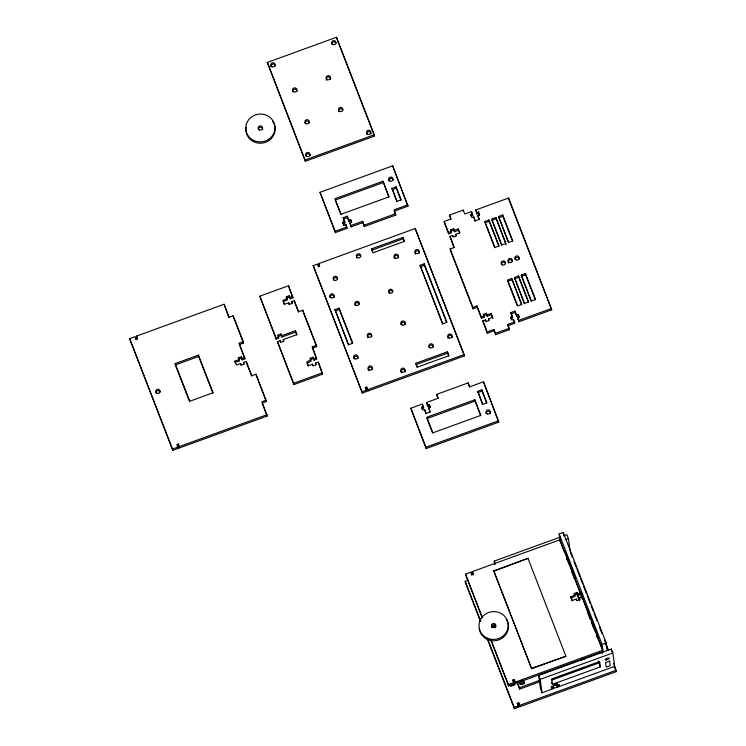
<?xml version="1.0" encoding="UTF-8"?>
<svg xmlns="http://www.w3.org/2000/svg" width="746" height="746" viewBox="0 0 746 746"><rect width="100%" height="100%" fill="white"/><g stroke="black" fill="none" stroke-linecap="round" stroke-linejoin="round"><path stroke-width="1.12" d="M281.718 335.7L295.425 330.711L295.603 332.054L281.895 337.043L281.055 334.012L278.044 335.103L278.883 338.143L276.141 339.141L259.795 296.209L288.581 285.737L292.917 297.757L290.157 298.754L289.317 295.724L286.296 296.824L286.958 298.512L283.004 300.377L284.524 304.275L288.637 302.773L289.289 304.461L292.311 303.37L291.649 301.682L294.39 300.685L298.68 311.725L302.792 310.233L316.425 345.314L316.612 346.657L312.499 348.158L316.407 358.201M286.958 298.512L287.135 299.855L283.191 301.72L284.329 304.638M316.425 345.314L312.322 346.815L316.798 359.199L314.029 360.206L313.189 357.175L310.177 358.267L310.83 359.964L306.886 361.819L308.396 365.717L312.509 364.225L313.171 365.913L316.183 364.813L315.53 363.125L318.272 362.127L322.598 374.147L293.812 384.619L277.475 341.696L280.216 340.698L280.869 342.386L283.89 341.286L283.228 339.598L296.936 334.609L295.425 330.711M267.348 62.431L336.437 37.3L374.305 134.756L374.492 136.098L305.403 161.239L267.348 62.431L305.403 161.239M305.226 159.896L374.305 134.756M348.792 220.079L350.573 219.436L350.76 220.779L348.979 221.422L347.282 216.181L343.169 217.683L344.68 221.581L342.899 222.224L344.009 225.087L345.79 224.434L346.983 228.379L335.336 232.621L320.006 192.291L392.648 165.854L407.987 206.185L394.28 211.174L395.79 215.072L364.262 226.542L362.565 221.301L350.918 225.544L351.096 226.887L362.752 222.644M382.987 181.241L335.01 198.697L341.071 214.288L389.039 196.832L382.987 181.241L388.825 197.14M383.164 182.584L335.196 200.04L340.847 214.596M392.004 188.346L396.117 186.845L401.161 199.844L397.049 201.336L392.004 188.346L396.816 201.597M392.182 189.689L396.294 188.188L396.117 186.845M343.822 225.478L343.085 223.567L344.866 222.923L343.346 219.026L347.459 217.524L347.282 216.181M351.096 226.887L349.902 222.942L351.683 222.289L350.573 219.436M335.336 232.621L335.15 231.279L346.806 227.036M407.801 204.842L394.093 209.831L395.79 215.072M364.262 226.542L364.085 225.199L395.604 213.729M450.845 219.333L449.521 215.072L463.229 210.083L464.749 213.981L471.603 211.491L472.796 215.426L471.015 216.079L470.829 214.736L472.61 214.083M313.208 265.641L317.32 264.149L318.337 266.742L319.708 266.247L318.691 263.646L415.196 228.537L464.171 354.583L464.357 355.926L367.862 391.035L366.668 387.099L365.298 387.594L366.491 391.538L362.379 393.03L313.208 265.641L362.379 393.03M454.23 230.411L458.342 228.919L458.529 230.262L454.417 231.754L453.577 228.724L450.565 229.824L451.405 232.855L448.663 233.852L444.364 222.802L444.187 221.459L451.041 218.97L449.521 215.072M476.908 213.934L476.722 212.591L478.503 211.939L478.69 213.281L476.908 213.934L475.715 209.99L508.613 198.026L551.714 309.823L518.815 321.787L517.621 317.843L519.403 317.199L518.293 314.336L516.512 314.989L516.698 316.332L518.479 315.679L518.293 314.336M371.471 248.894L402.999 237.424L404.519 241.322L372.991 252.791L371.471 248.894L371.657 250.236L403.185 238.767L402.999 237.424M243.718 363.759L243.541 362.416L246.283 361.418L251.831 375.714L255.943 374.222L266.042 400.21L261.93 401.702L267.161 416.044L179.572 447.908L178.378 443.973L177.007 444.467L178.201 448.411L172.718 450.407L129.618 338.609L135.101 336.614L136.108 339.216L137.478 338.712L136.471 336.11L224.061 304.247L229.106 317.236L233.218 315.745L243.317 341.733L243.504 343.076L239.391 344.568L239.205 343.225L243.317 341.733M478.503 211.939L479.613 214.801L477.832 215.445L479.342 219.343L475.23 220.844L473.719 216.946L471.938 217.59L470.829 214.736M453.577 228.724L453.764 230.066L450.743 231.167L450.565 229.824M448.663 233.852L448.477 232.51L451.218 231.512M484.872 221.487L488.984 219.995L499.083 245.984L494.971 247.476L484.872 221.487L485.059 222.83L489.171 221.338L488.984 219.995M495.838 217.496L491.726 218.998L501.825 244.986L505.937 243.485L495.838 217.496L506.124 244.828M498.58 216.499L502.692 215.007L512.791 240.995L508.679 242.487L498.58 216.499L508.026 241.667M496.025 218.839L491.912 220.34L501.592 245.248M498.766 217.841L502.879 216.349L502.692 215.007M454.081 247.793L449.987 236.407L452.729 235.41L453.391 237.097L456.403 235.997L455.75 234.309L459.862 232.817L458.342 228.919M287.135 299.855L286.483 298.167L289.495 297.067L289.317 295.724M289.97 297.412L292.73 296.414M473.076 308.769L472.889 307.427L477.002 305.925L477.188 307.268L473.076 308.769L450.351 250.292L450.174 248.95L454.286 247.448L449.987 236.407M420.101 265.315L424.213 263.823L446.938 322.291L442.826 323.792L420.101 265.315L442.583 324.053M420.287 266.658L424.39 265.166L424.213 263.823M175.142 363.572L198.445 355.096L213.095 392.778L189.792 401.255L175.142 363.572L175.329 364.915L198.632 356.439L198.445 355.096M334.991 309.627L339.104 308.126L352.746 343.216L348.634 344.708L334.991 309.627L348.401 344.988M335.178 310.97L339.29 309.469L339.104 308.126M281.055 334.012L281.242 335.355L278.23 336.446L278.044 335.103M276.141 339.141L275.955 337.798L278.696 336.8M238.347 357.931L239.009 359.619L234.897 361.111L235.074 362.453L239.186 360.961L238.347 357.931L241.368 356.83L242.208 359.861L244.949 358.863L239.205 343.225M238.534 359.274L241.545 358.173L241.368 356.83M242.021 358.518L244.763 357.52M243.541 362.416L244.194 364.113L241.182 365.204L240.52 363.516L236.407 365.008L234.897 361.111M511.709 278.472L507.597 279.964L517.696 305.953L521.808 304.461L511.709 278.472L521.566 304.722M514.451 277.475L518.563 275.973L528.662 301.962L524.55 303.463L514.451 277.475L524.307 303.725M521.305 274.976L525.417 273.484L535.516 299.472L531.404 300.964L521.305 274.976L521.491 276.318L525.604 274.826L525.417 273.484M511.896 279.815L507.784 281.307L517.034 305.133M514.637 278.817L518.75 277.316L518.563 275.973M313.189 357.175L313.376 358.518L310.364 359.609L310.177 358.267M313.852 358.863L316.612 357.856M293.812 384.619L293.635 383.276L322.421 372.804M486.401 313.189L486.578 314.532L483.567 315.633L483.38 314.29L486.401 313.189L487.241 316.22L491.353 314.728L491.166 313.385L487.054 314.877M484.042 315.978L484.219 317.32L481.478 318.318L481.301 316.975L484.042 315.978L483.38 314.29M487.287 333.257L487.101 331.914L493.955 329.424L494.141 330.767L487.287 333.257L482.811 320.873L485.553 319.875L486.215 321.563L489.227 320.463L488.574 318.775L492.686 317.283L491.166 313.385M266.042 400.21L266.229 401.553L262.116 403.045L267.161 416.044M510.889 312.583L512.399 316.481L510.618 317.134L510.805 318.477L512.586 317.824L510.889 312.583L515.001 311.091L516.512 314.989M511.066 313.926L515.178 312.434L515.001 311.091M494.141 330.767L495.661 334.665L509.369 329.676L507.662 324.435L514.516 321.946L513.509 319.344L511.728 319.987L510.618 317.134M518.815 321.787L518.629 320.444L551.527 308.48M178.378 443.973L178.564 445.315L177.194 445.81L178.201 448.411M507.849 325.778L514.703 323.288L514.516 321.946M172.718 450.407L172.54 449.064L178.024 447.068M179.394 446.565L266.984 414.701M495.661 334.665L495.475 333.322L509.182 328.333L507.662 324.435M415.914 363.246L447.441 351.776L448.952 355.674L417.424 367.144L415.914 363.246L417.228 367.517M416.091 364.589L447.619 353.119L447.441 351.776M365.475 388.936L366.845 388.442M362.192 391.687L366.305 390.195L365.298 387.594M367.862 391.035L367.675 389.692L464.171 354.583M438.014 398.625L436.69 394.364L468.218 382.885L469.738 386.782L483.445 381.803L498.776 422.124L426.125 448.56L410.794 408.23L422.441 403.996L423.635 407.931L421.854 408.584L421.676 407.241L423.458 406.589M427.747 406.439L427.57 405.097L429.351 404.444L429.537 405.787L427.747 406.439L426.553 402.495L438.21 398.261L436.69 394.364M429.351 404.444L430.461 407.307L428.68 407.95L430.19 411.857L426.078 413.349L424.567 409.451L422.786 410.095L421.676 407.241M477.748 391.286L481.86 389.794L486.905 402.784L482.793 404.285L477.748 391.286L482.559 404.546M477.925 392.629L482.037 391.137L481.86 389.794M474.782 399.781L426.805 417.238L432.866 432.829L480.844 415.373L474.782 399.781L480.629 415.681M474.969 401.124L426.992 418.581L432.652 433.137M426.125 448.56L425.947 447.218L498.589 420.781M560.171 541.475L559.146 533.959L563.258 532.457L606.181 642.912L607.207 650.437M494.71 564.461L494.244 561.104L560.386 537.045M563.64 535.861L566.895 534.677L568.415 538.575L570.093 550.884M482.093 617.707L465.495 574.14L470.978 572.145L471.985 574.737L473.356 574.243L472.349 571.641L559.938 539.778L582.253 597.732L580.742 593.62L580.882 594.32L578.085 595.392L577.245 592.361L574.233 593.462L574.411 594.804L577.432 593.704M565.16 539.759L568.415 538.575M493.712 570.811L527.982 558.344L565.916 656.256L531.646 668.724L493.712 570.811L531.646 668.724M480.489 621.437L465.42 582.654L465.234 581.311L468.32 580.183M494.84 570.877L527.982 558.344M572.098 600.912L570.774 596.641L574.886 595.149L574.233 593.462M578.085 595.392L577.898 594.049L580.64 593.051M570.96 597.984L575.073 596.492L574.886 595.149M603.048 651.575L515.458 683.439L515.272 682.096L602.861 650.232L582.16 596.949L579.418 597.947L580.071 599.635L577.059 600.735L576.397 599.047L572.294 600.539L570.774 596.641M531.581 668.276L565.916 656.256M603.094 651.929L602.069 644.413L606.181 642.912M490.504 639.369L508.604 685.938L514.087 683.942L512.894 679.998L514.264 679.494L515.272 682.096M513.071 681.34L514.442 680.837L514.264 679.494M508.604 685.938L508.418 684.595L513.901 682.599L512.894 679.998M551.024 686.348L551.779 688.297L553.569 687.653L553.691 688.549L542.034 692.782L540.524 688.884L538.677 675.456L611.328 649.029L612.848 652.927L614.685 666.355L557.803 687.047L556.665 684.129M542.034 692.782L540.197 679.354L612.848 652.927M540.141 681.611L519.626 689.071L519.44 687.728L539.955 680.268M551.965 680.026L598.851 662.97L598.553 660.816M552.385 684.324L600.362 666.868L599.625 661.497L551.658 678.953L552.385 684.324L551.63 682.376M556.786 683.224L557.542 685.173L559.323 684.52L559.463 685.509L557.682 686.152L557.803 687.047M487.194 638.669L514.404 708.7L518.517 707.208L517.323 703.264L518.694 702.76L519.887 706.704L616.383 671.596L613.548 663.427M517.5 704.606L518.871 704.103L518.694 702.76M514.404 708.7L514.218 707.357L518.33 705.865L517.323 703.264M519.701 705.362L616.205 670.253M509.21 200.45L551.714 309.823M502.879 216.349L512.558 241.256M525.604 274.826L535.274 299.733M521.911 277.4L531.161 301.225M518.75 277.316L528.42 302.223M489.171 221.338L498.85 246.245M485.478 223.912L494.738 247.737M478.69 213.281L479.426 215.193M518.479 315.679L519.216 317.591M475.715 209.99L476.722 212.591M517.621 317.843L518.629 320.444M479.156 219.716L477.832 215.445M515.178 312.434L516.698 316.332M471.78 212.834L472.796 215.426M475.043 221.208L473.719 216.946M513.696 320.687L514.703 323.288M458.529 230.262L459.667 233.181M491.353 314.728L492.864 318.626M493.955 329.424L495.475 333.322M453.764 230.066L454.417 231.754M486.578 314.532L487.241 316.22M444.187 221.459L448.477 232.51M477.002 305.925L481.301 316.975M482.811 320.873L487.101 331.914M477.188 307.268L481.478 318.318M570.149 551.742L572.247 557.131M573.916 561.44L576.015 566.829M576.845 568.984L579.782 576.527M580.621 578.682L582.71 584.062M583.549 586.216L586.477 593.76M587.316 595.914L590.245 603.458M591.084 605.612L593.173 611.002M594.012 613.156L596.94 620.691M599.458 627.162L601.966 633.624M604.474 640.087L608.251 649.785M605.92 644.665L608.009 650.046M614.294 666.206L616.383 671.596M450.174 248.95L472.889 307.427M559.146 533.959L602.069 644.413M560.125 541.12L564.33 551.947M566.438 557.365L569.385 564.936M570.224 567.109L571.063 569.273M571.912 571.436L575.278 580.099L575.091 578.756M575.67 581.125L580.826 594.394M588.314 613.669L590.422 619.087M591.261 621.25L595.476 632.076M596.315 634.249L602.208 649.402M566.559 558.26L567.818 561.505M571.613 571.25L574.551 578.831M588.016 613.482L590.123 618.9M591.811 623.227L593.909 628.645M596.436 635.144L597.695 638.389M601.677 651.622L602.423 653.524M577.245 592.361L577.898 594.049M577.171 593.975L579.698 600.474M576.938 594.236L579.045 599.653M598.851 662.97L600.362 666.868M498.776 422.124L483.445 381.803M482.037 391.137L486.672 403.045M407.987 206.185L392.648 165.854M464.357 355.926L415.196 228.537M396.294 188.188L400.928 200.105M374.492 136.098L336.437 37.3M424.39 265.166L446.695 322.552M468.786 385.206L469.542 387.155M403.185 238.767L404.323 241.685M447.619 353.119L448.756 356.038M556.544 683.233L557.682 686.152M362.565 221.301L364.085 225.199M494.244 561.104L495.381 564.032M538.677 675.456L540.197 679.354M429.537 405.787L430.274 407.698M426.553 402.495L427.57 405.097M429.994 412.221L428.68 407.95M422.628 405.339L423.635 407.931M425.882 413.713L424.567 409.451M350.76 220.779L351.497 222.681M349.902 222.942L350.918 225.544M347.459 217.524L348.979 221.422M346.983 228.379L345.79 224.434M517.342 682.32L519.44 687.728M410.794 408.23L425.947 447.218M517.099 682.571L519.626 689.071M494.253 625.726L495.074 627.862M473.206 574.718L472.349 571.641M514.442 680.837L515.458 683.439M471.836 575.213L470.978 572.145M320.006 192.291L335.15 231.279M518.871 704.103L519.887 706.704M465.495 574.14L482.326 617.455M491.166 640.189L508.418 684.595M465.234 581.311L480.722 621.166M487.847 639.481L514.218 707.357M339.29 309.469L352.513 343.496M366.668 387.099L367.675 389.692M319.549 266.723L318.691 263.646M303.389 312.639L316.612 346.657M289.187 288.152L292.917 297.757M294.968 303.025L298.475 312.07M322.598 374.147L318.272 362.127M289.495 297.067L290.157 298.754M313.376 358.518L314.029 360.206M295.603 332.054L296.74 334.982M308.21 366.09L307.072 363.162L311.017 361.306L310.83 359.964M281.242 335.355L281.895 337.043M259.795 296.209L275.955 337.798M277.475 341.696L293.635 383.276M233.824 318.169L243.504 343.076M266.229 401.553L255.943 374.222M228.873 317.498L224.061 304.247M239.792 345.594L244.949 358.863M246.46 362.761L251.616 376.04M241.545 358.173L242.208 359.861M198.632 356.439L212.852 393.039M175.748 365.988L189.549 401.525M137.329 339.188L136.471 336.11M178.564 445.315L179.572 447.908M135.278 337.957L135.959 339.691M129.618 338.609L172.54 449.064M581.908 597.77L581.097 595.886L581.693 598.059M611.328 649.029L611.636 651.267M597.816 637.233L597.994 638.576M587.717 611.244L587.895 612.587L582.16 596.949M579.418 597.947L579.605 599.29M576.397 599.047L576.583 600.39M563.258 532.457L563.696 535.684M508.613 198.026L508.791 199.369M512.399 316.481L512.586 317.824M509.182 328.333L509.369 329.676M557.542 685.173L557.355 683.83L553.243 685.322L553.429 686.665L551.648 687.318L551.779 688.297M488.574 318.775L488.751 320.118M485.553 319.875L485.739 321.218M463.229 210.083L463.415 211.426M455.75 234.309L455.937 235.652M518.33 705.865L518.517 707.208M514.292 680.697L514.871 684.875L510.758 686.367L510.469 684.278M452.729 235.41L452.915 236.752M513.901 682.599L514.087 683.942M468.218 382.885L468.404 384.227M344.68 221.581L344.866 222.923M343.169 217.683L343.346 219.026M366.305 390.195L366.491 391.538M342.899 222.224L343.085 223.567M315.53 363.125L315.717 364.468M312.322 346.815L312.499 348.158M312.509 364.225L312.695 365.568M302.792 310.233L302.979 311.576M294.39 300.685L294.577 302.027M291.649 301.682L291.835 303.025M288.581 285.737L288.767 287.079M288.637 302.773L288.814 304.116M286.296 296.824L286.483 298.167M283.228 339.598L283.415 340.941M280.216 340.698L280.393 342.041M240.52 363.516L240.706 364.859M233.218 315.745L233.405 317.087M239.009 359.619L239.186 360.961M274.239 124.33A14.622 13.904 -7.8 0 1 261.855 143.157A14.622 13.904 -7.8 0 1 246.133 127.137M272.458 121.141A14.622 13.904 -7.8 0 1 273.875 123.491M258.349 129.534A2.191 2.089 -7.8 0 1 260.615 127.23A2.191 2.089 -7.8 0 1 262.685 129.645M271.106 66.926A2.191 2.089 -7.8 0 1 272.682 64.147A2.191 2.089 -7.8 0 1 275.339 65.965M331.839 44.256A2.191 2.089 -7.8 0 1 336.082 43.287M366.808 134.448A2.191 2.089 -7.8 0 1 368.664 131.622A2.191 2.089 -7.8 0 1 371.023 134.028M305.823 156.063A2.191 2.089 -7.8 0 1 307.8 153.769A2.191 2.089 -7.8 0 1 310.187 155.625M292.702 91.497A2.191 2.089 -7.8 0 1 294.968 89.194A2.191 2.089 -7.8 0 1 297.039 91.599M326.282 79.272A2.191 2.089 -7.8 0 1 328.557 76.969A2.191 2.089 -7.8 0 1 330.627 79.384M326.673 80.288A2.191 2.089 -7.8 0 1 326.412 79.803M338.777 111.639A2.191 2.089 -7.8 0 1 340.083 108.944A2.191 2.089 -7.8 0 1 342.89 110.147M305.067 123.332A2.191 2.089 -7.8 0 1 307.054 121.039A2.191 2.089 -7.8 0 1 309.431 122.894M155.933 392.9A2.191 2.089 -7.8 0 1 160.166 391.939M508.585 263.049A2.191 2.089 -7.8 0 1 508.324 262.573M508.194 262.042A2.191 2.089 -7.8 0 1 510.18 259.748A2.191 2.089 -7.8 0 1 512.558 261.604M501.34 264.532A2.191 2.089 -7.8 0 1 505.583 263.571M515.076 259.002A2.191 2.089 -7.8 0 1 519.412 259.114M388.778 180.709A2.191 2.089 -7.8 0 1 390.764 178.415A2.191 2.089 -7.8 0 1 393.142 180.271M486.131 413.545A2.191 2.089 -7.8 0 1 488.406 411.242A2.191 2.089 -7.8 0 1 490.476 413.648M330.002 297.449A2.191 2.089 -7.8 0 1 332.278 295.136A2.191 2.089 -7.8 0 1 334.348 297.551M415.13 252.586A2.191 2.089 -7.8 0 1 417.657 250.852A2.191 2.089 -7.8 0 1 419.448 253.239M415.503 254.144A2.191 2.089 -7.8 0 1 415.102 253.136M353.735 358.518A2.191 2.089 -7.8 0 1 356.01 356.215A2.191 2.089 -7.8 0 1 358.08 358.63M448.057 338.125A2.191 2.089 -7.8 0 1 449.913 335.308A2.191 2.089 -7.8 0 1 452.272 337.705M400.984 371.2A2.191 2.089 -7.8 0 1 403.521 369.466A2.191 2.089 -7.8 0 1 405.302 371.853M401.357 372.748A2.191 2.089 -7.8 0 1 400.966 371.741M356.653 257.92A2.191 2.089 -7.8 0 1 357.949 255.225A2.191 2.089 -7.8 0 1 360.766 256.428M333.359 279.909A2.191 2.089 -7.8 0 1 337.602 278.939M394.345 258.293A2.191 2.089 -7.8 0 1 396.201 255.468A2.191 2.089 -7.8 0 1 398.56 257.874M368.589 370.585A2.191 2.089 -7.8 0 1 369.904 367.321A2.191 2.089 -7.8 0 1 372.543 369.68M429.062 347.431A2.191 2.089 -7.8 0 1 431.048 345.137A2.191 2.089 -7.8 0 1 433.426 346.993M355.208 305.534A2.191 2.089 -7.8 0 1 356.504 302.839A2.191 2.089 -7.8 0 1 359.32 304.042M367.582 337.369A2.191 2.089 -7.8 0 1 369.438 334.544A2.191 2.089 -7.8 0 1 371.797 336.95M401.031 324.622A2.191 2.089 -7.8 0 1 403.306 322.319A2.191 2.089 -7.8 0 1 405.376 324.734M388.741 292.777A2.117 2.014 -7.8 0 1 392.834 291.845M506.264 619.441A14.622 13.904 -7.8 0 1 498.412 640.021A14.622 13.904 -7.8 0 1 479.258 628.328M491.633 627.088A2.191 2.089 -7.8 0 1 495.866 626.118M553.178 686.348A2.191 2.089 -7.8 0 1 557.327 687.523M553.383 688.418A2.191 2.089 -7.8 0 1 553.112 687.943M520.251 684.697A2.191 2.089 -7.8 0 1 524.196 683.793M600.166 652.937A2.191 2.089 -7.8 0 1 599.896 652.452M555.36 683.784A2.191 2.089 -7.8 0 1 556.842 686.945A2.191 2.089 -7.8 0 1 553.196 687.075M520.046 683.895A2.191 2.089 -7.8 0 1 522.023 681.602A2.191 2.089 -7.8 0 1 524.41 683.457M581.097 660.686A2.191 2.089 -7.8 0 1 584.006 659.632M492.006 627.367A2.191 2.089 -7.8 0 1 495.782 626.985M522.414 680.277A2.191 2.089 -7.8 0 1 524.158 682.842A2.191 2.089 -7.8 0 1 521.305 684.306A2.191 2.089 -7.8 0 1 520.055 681.49M520.354 681.023A2.191 2.089 -7.8 0 1 520.783 680.65M580.724 660.415A2.191 2.089 -7.8 0 1 581.218 658.877M583.82 658.289A2.191 2.089 -7.8 0 1 584.696 658.97M580.435 591.382L581.945 595.495L580.435 591.382M609.65 661.133L605.538 662.635L606.153 667.111L610.265 665.609L609.65 661.133M574.784 576.518L564.685 550.529L574.97 577.861L574.784 576.518M597.509 634.995L587.41 609.006L597.686 636.338L597.509 634.995M254.218 140.686A14.622 13.904 -7.8 0 0 274.892 126.522A14.622 13.904 -7.8 0 0 251.915 116.712A14.622 13.904 -7.8 0 0 254.218 140.686M259.421 129.879A2.191 2.089 -7.8 0 0 262.527 127.752A2.191 2.089 -7.8 0 0 259.076 126.288A2.191 2.089 -7.8 0 0 259.421 129.879M272.057 66.748A2.191 2.089 -7.8 0 0 275.162 64.622A2.191 2.089 -7.8 0 0 271.712 63.149A2.191 2.089 -7.8 0 0 272.057 66.748M332.921 44.601A2.191 2.089 -7.8 0 0 336.017 42.475A2.191 2.089 -7.8 0 0 332.576 41.002A2.191 2.089 -7.8 0 0 332.921 44.601M306.904 156.408A2.191 2.089 -7.8 0 0 310 154.282A2.191 2.089 -7.8 0 0 306.559 152.809A2.191 2.089 -7.8 0 0 306.904 156.408M367.759 134.261A2.191 2.089 -7.8 0 0 370.865 132.135A2.191 2.089 -7.8 0 0 367.414 130.671A2.191 2.089 -7.8 0 0 367.759 134.261M293.784 91.842A2.191 2.089 -7.8 0 0 296.88 89.716A2.191 2.089 -7.8 0 0 293.439 88.242A2.191 2.089 -7.8 0 0 293.784 91.842M327.363 79.626A2.191 2.089 -7.8 0 0 330.459 77.5A2.191 2.089 -7.8 0 0 327.018 76.027A2.191 2.089 -7.8 0 0 327.363 79.626M339.738 111.462A2.191 2.089 -7.8 0 0 342.834 109.336A2.191 2.089 -7.8 0 0 339.393 107.862A2.191 2.089 -7.8 0 0 339.738 111.462M306.149 123.677A2.191 2.089 -7.8 0 0 309.254 121.551A2.191 2.089 -7.8 0 0 305.804 120.078A2.191 2.089 -7.8 0 0 306.149 123.677M157.014 393.245A2.191 2.089 -7.8 0 0 160.11 391.118A2.191 2.089 -7.8 0 0 156.669 389.654A2.191 2.089 -7.8 0 0 157.014 393.245M509.276 262.387A2.191 2.089 -7.8 0 0 512.371 260.261A2.191 2.089 -7.8 0 0 508.931 258.787A2.191 2.089 -7.8 0 0 509.276 262.387M502.422 264.886A2.191 2.089 -7.8 0 0 505.518 262.76A2.191 2.089 -7.8 0 0 502.077 261.286A2.191 2.089 -7.8 0 0 502.422 264.886M516.129 259.897A2.191 2.089 -7.8 0 0 519.225 257.771A2.191 2.089 -7.8 0 0 515.784 256.298A2.191 2.089 -7.8 0 0 516.129 259.897M389.86 181.054A2.191 2.089 -7.8 0 0 392.955 178.928A2.191 2.089 -7.8 0 0 389.515 177.455A2.191 2.089 -7.8 0 0 389.86 181.054M487.213 413.89A2.191 2.089 -7.8 0 0 490.318 411.764A2.191 2.089 -7.8 0 0 486.868 410.291A2.191 2.089 -7.8 0 0 487.213 413.89M354.816 358.863A2.191 2.089 -7.8 0 0 357.921 356.737A2.191 2.089 -7.8 0 0 354.471 355.273A2.191 2.089 -7.8 0 0 354.816 358.863M331.084 297.794A2.191 2.089 -7.8 0 0 334.18 295.668A2.191 2.089 -7.8 0 0 330.739 294.194A2.191 2.089 -7.8 0 0 331.084 297.794M416.184 253.481A2.191 2.089 -7.8 0 0 419.289 251.355A2.191 2.089 -7.8 0 0 415.839 249.882A2.191 2.089 -7.8 0 0 416.184 253.481M357.604 257.734A2.191 2.089 -7.8 0 0 360.71 255.608A2.191 2.089 -7.8 0 0 357.259 254.144A2.191 2.089 -7.8 0 0 357.604 257.734M449.008 337.947A2.191 2.089 -7.8 0 0 452.113 335.821A2.191 2.089 -7.8 0 0 448.663 334.348A2.191 2.089 -7.8 0 0 449.008 337.947M402.038 372.086A2.191 2.089 -7.8 0 0 405.143 369.96A2.191 2.089 -7.8 0 0 401.693 368.496A2.191 2.089 -7.8 0 0 402.038 372.086M334.441 280.254A2.191 2.089 -7.8 0 0 337.537 278.127A2.191 2.089 -7.8 0 0 334.096 276.654A2.191 2.089 -7.8 0 0 334.441 280.254M395.305 258.116A2.191 2.089 -7.8 0 0 398.401 255.99A2.191 2.089 -7.8 0 0 394.951 254.517A2.191 2.089 -7.8 0 0 395.305 258.116M369.279 369.923A2.191 2.089 -7.8 0 0 372.385 367.797A2.191 2.089 -7.8 0 0 368.934 366.323A2.191 2.089 -7.8 0 0 369.279 369.923M430.144 347.776A2.191 2.089 -7.8 0 0 433.24 345.65A2.191 2.089 -7.8 0 0 429.799 344.176A2.191 2.089 -7.8 0 0 430.144 347.776M356.159 305.347A2.191 2.089 -7.8 0 0 359.264 303.23A2.191 2.089 -7.8 0 0 355.814 301.757A2.191 2.089 -7.8 0 0 356.159 305.347M368.533 337.192A2.191 2.089 -7.8 0 0 371.629 335.066A2.191 2.089 -7.8 0 0 368.188 333.593A2.191 2.089 -7.8 0 0 368.533 337.192M402.113 324.967A2.191 2.089 -7.8 0 0 405.218 322.841A2.191 2.089 -7.8 0 0 401.768 321.377A2.191 2.089 -7.8 0 0 402.113 324.967M389.776 293.066A2.117 2.014 -7.8 0 0 392.769 291.015A2.117 2.014 -7.8 0 0 389.44 289.597A2.117 2.014 -7.8 0 0 389.776 293.066M487.502 638.24A14.622 13.904 -7.8 0 0 508.175 624.076A14.622 13.904 -7.8 0 0 485.198 614.266A14.622 13.904 -7.8 0 0 487.502 638.24M492.705 627.433A2.191 2.089 -7.8 0 0 495.81 625.307A2.191 2.089 -7.8 0 0 492.36 623.833A2.191 2.089 -7.8 0 0 492.705 627.433M606.246 659.93A2.191 0.662 -21.2 0 0 609.258 658.224A2.191 0.662 -21.2 0 0 606.088 658.765A2.191 0.662 -21.2 0 0 606.246 659.93"/></g></svg>
